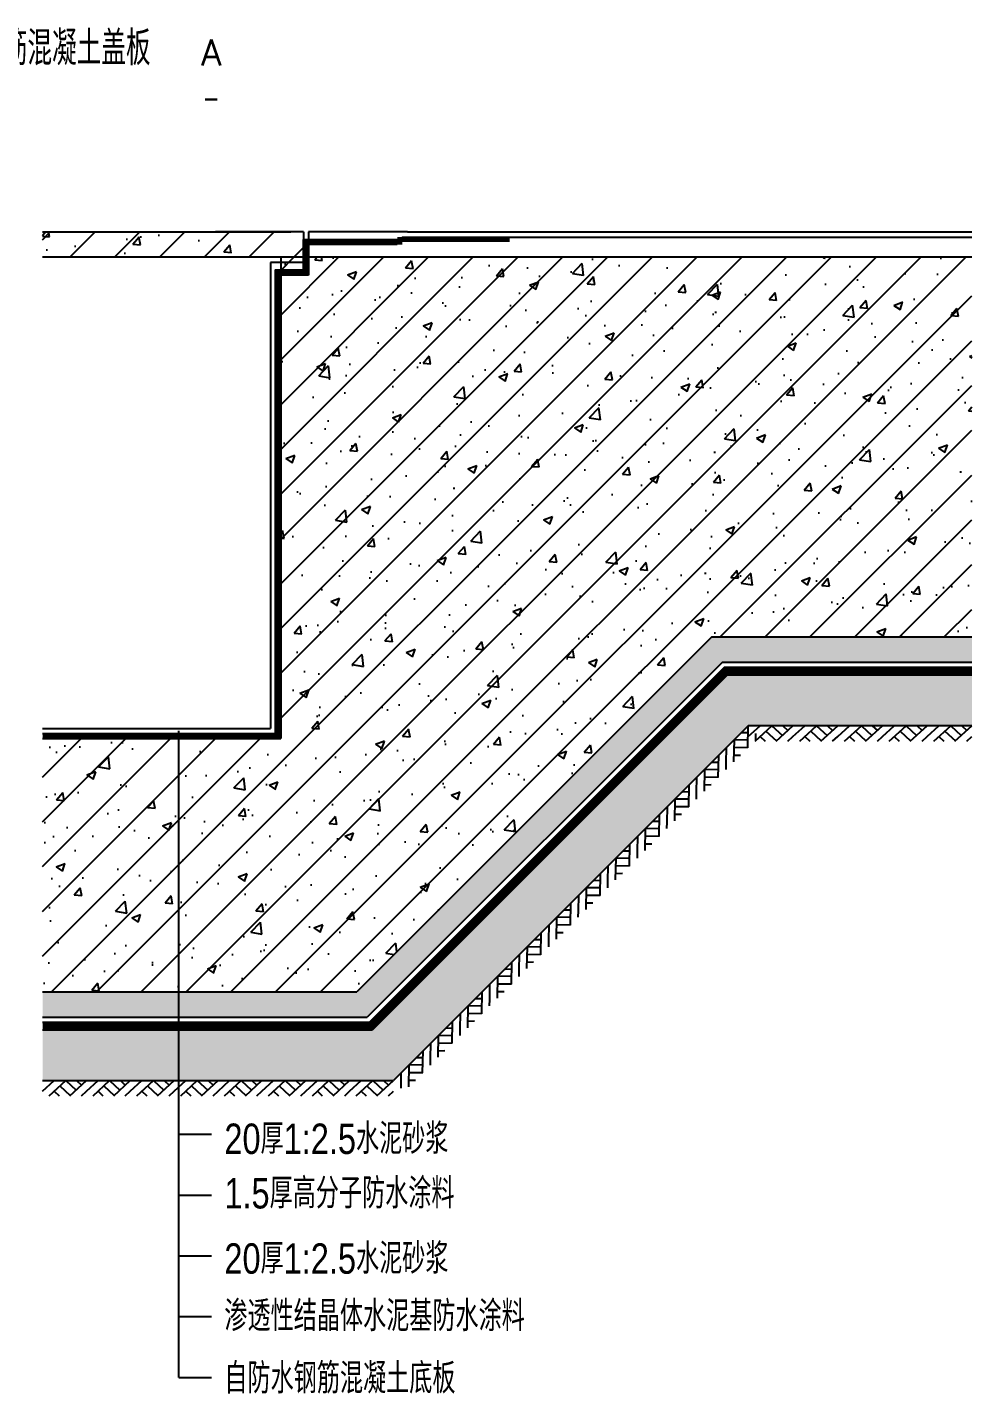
# Model space of a CAD drawing. Extents: x 447078 to 1776277, y 243534 to 519428.
# Drawn here: x 531969 to 533840, y 290123 to 292820 of the extents above; entities that cross this region are included whole.
import ezdxf
from ezdxf.enums import TextEntityAlignment as Align

# ---------------------------------------------------------------- set-up
doc = ezdxf.new("R2010")
doc.units = 0
doc.header["$LTSCALE"] = 1000
doc.header["$MEASUREMENT"] = 0
doc.linetypes.add('DASH', pattern=[0.35, 0.25, -0.1])
for name, color, linetype in [('DETL-THIN', 192, 'Continuous'), ('G-ANNO-NOTE', 80, 'Continuous'), ('GNRL-ANNO-DIMS', 3, 'Continuous'), ('WALL-HATH', 251, 'Continuous'), ('WALL-SHER', 210, 'Continuous')]:
    doc.layers.add(name, color=color, linetype=linetype)
doc.styles.add('_TCH_DIM', font='SIMPLEX', dxfattribs={"bigfont": 'GBCBIG'})
doc.styles.add('ZJDZ', font='zjdz-s.shx', dxfattribs={"width": 0.7, "bigfont": 'zjdz.shx'})
pattern_1 = [(50, (141682.216, 383786.13), (71.726018, -6.2752135), [7.5, -82.5]), (355, (141682.216, 383786.13), (-13.875133, 75.219213), [6, -66]), (100.4514, (141688.19, 383785.61), (57.850938, 68.943954), [6.374019, -70.114211]), (46.1842, (141682.22, 383806.13), (106.724105, -16.551901), [11.25, -123.75]), (96.6356, (141691.11, 383804.75), (93.46627, 97.411787), [9.56103, -105.1713]), (351.1842, (141682.22, 383806.13), (93.466195, 97.41186), [9, -99]), (21, (141692.216, 383801.13), (59.690705, -40.261889), [7.5, -82.5]), (326, (141692.216, 383801.13), (24.331533, 72.515005), [6, -66]), (71.4514, (141697.19, 383797.776), (84.022263, 32.25305), [6.374019, -70.114211]), (37.5, (141682.216, 383786.131), (1.2159855, 33.2893854), [0, -65.2, 0, -67, 0, -66.25]), (7.5, (141682.216, 383786.13), (26.3069537, 39.4411712), [0, -38.2, 0, -63.7, 0, -25.25]), (327.5, (141659.916, 383786.13), (53.3822436, -2.2554872), [0, -25, 0, -78, 0, -103.5]), (317.5, (141649.916, 383786.13), (58.318617, 10.010498), [0, -32.5, 0, -51.8, 0, -73.5])]
pattern_2 = [(45, (124506.53, 376346.86), (-44.194174, 44.194174), []), (50, (124506.53, 376346.86), (179.315046, -15.688034), [18.75, -206.25]), (355, (124506.53, 376346.86), (-34.68783, 188.04803), [15, -165]), (100.4514, (124521.47, 376345.55), (144.627345, 172.359886), [15.93505, -175.28553]), (46.1842, (124506.53, 376396.86), (266.81026, -41.37975), [28.125, -309.375]), (96.6356, (124528.77, 376393.4), (233.66568, 243.52947), [23.90257, -262.92825]), (351.1842, (124506.53, 376396.86), (233.66549, 243.52965), [22.5, -247.5]), (21, (124531.53, 376384.36), (149.226763, -100.654723), [18.75, -206.25]), (326, (124531.53, 376384.36), (60.82883, 181.28751), [15, -165]), (71.4514, (124543.97, 376375.97), (210.05566, 80.632624), [15.93505, -175.28553]), (37.5, (124506.53, 376346.86), (3.039964, 83.223463), [0, -163, 0, -167.5, 0, -165.625]), (7.5, (124506.53, 376346.86), (65.767384, 98.602928), [0, -95.5, 0, -159.25, 0, -63.125]), (327.5, (124450.78, 376346.86), (133.455609, -5.638718), [0, -62.5, 0, -195, 0, -258.75]), (317.5, (124425.78, 376346.86), (145.796542, 25.026246), [0, -81.25, 0, -129.5, 0, -183.75])]

# ---------------------------------------------------------------- blocks, each defined once
blk = doc.blocks.new('$LinePat$素土夯实')
at = {"color": 0}
for p, q in [((0, -210), (210, 0)), ((120, -300), (420, 0)), ((420, 0), (608, -188)), ((495, -300), (795, 0)), ((615, 0), (705, -90)), ((210, -210), (300, -300)), ((315, -105), (502, -293)), ((705, -300), (795, -210))]:
    blk.add_line(p, q, dxfattribs=at)

msp = doc.modelspace()

# ---------------------------------------------------------------- hatches: boundary and pattern name
at = {"layer": 'WALL-HATH'}
h = msp.add_hatch(dxfattribs=at)
h.set_pattern_fill('钢筋混凝土', color=256, scale=25, style=0)
h.set_pattern_definition(pattern_2)
h.paths.add_polyline_path([(531449.2, 292415.7), (531424.2, 292415.7), (531424.2, 292365.7), (531939.2, 292365.7), (531939.2, 292415.7)])
h.paths.add_polyline_path([(531999.2, 292415.7), (531999.2, 292365.7), (532514.2, 292365.7), (532514.2, 292415.7), (532340.8, 292415.7)])
h = msp.add_hatch(dxfattribs=at)
h.set_pattern_fill('钢筋混凝土', color=256, scale=25, style=0)
h.set_pattern_definition(pattern_2)
h.paths.add_polyline_path([(533832.9, 292365.7), (532469.2, 292365.7), (532469.2, 291415.7), (531999.2, 291415.7), (531999.2, 290915.7), (532619.2, 290915.7), (533319.2, 291615.7), (533832.9, 291615.7)])
h = msp.add_hatch(dxfattribs=at)
h.set_pattern_fill('混凝土', color=256, scale=10, style=0)
h.set_pattern_definition(pattern_1)
h.paths.add_polyline_path([(531999.2, 290915.7), (531999.2, 290865.7), (532639.9, 290865.7), (533339.9, 291565.7), (533832.9, 291565.7), (533832.9, 291615.7), (533319.2, 291615.7), (532619.2, 290915.7)])
h.paths.add_polyline_path([(531939.2, 290865.7), (531939.2, 290915.7), (531319.2, 290915.7), (530619.2, 291615.7), (530105.6, 291615.7), (530105.6, 291565.7), (530598.5, 291565.7), (531298.5, 290865.7)])
h = msp.add_hatch(dxfattribs=at)
h.set_pattern_fill('混凝土', color=256, scale=10, style=0)
h.set_pattern_definition(pattern_1)
h.paths.add_polyline_path([(531939.2, 290740.7), (531939.2, 290840.7), (531288.2, 290840.7), (530588.2, 291540.7), (530105.6, 291540.7), (530105.6, 291440.7), (530546.7, 291440.7), (531246.7, 290740.7)])
h.paths.add_polyline_path([(531999.2, 290840.7), (531999.2, 290740.7), (532691.7, 290740.7), (533391.7, 291440.7), (533832.9, 291440.7), (533832.9, 291540.7), (533350.3, 291540.7), (532650.3, 290840.7)])

# ---------------------------------------------------------------- linework, layer by layer
at = {"layer": 'DETL-THIN'}
for p, q in [((531999.2, 292415.7), (532489.2, 292415.7)), ((532514.2, 292415.7), (532340.8, 292415.7)), ((532514.2, 292415.7), (532514.2, 292365.7)), ((532719.2, 292415.7), (532524.2, 292415.7)), ((532524.2, 292415.7), (532524.2, 292355.7)), ((532719.2, 292415.7), (533832.9, 292415.7)), ((532524.2, 292390.7), (532524.2, 292330.7)), ((532699.2, 292390.7), (532524.2, 292390.7)), ((532699.2, 292390.7), (532699.2, 292395.7)), ((532514.2, 292365.7), (531999.2, 292365.7)), ((532449.2, 292355.7), (532449.2, 291435.7)), ((532524.2, 292355.7), (532449.2, 292355.7)), ((532469.2, 292365.7), (532469.2, 292330.7)), ((532524.2, 292330.7), (532469.2, 292330.7)), ((533339.9, 291565.7), (532639.9, 290865.7)), ((533344.1, 291555.7), (532644.1, 290855.7)), ((533832.9, 291565.7), (533339.9, 291565.7)), ((533832.9, 291555.7), (533344.1, 291555.7)), ((533350.3, 291540.7), (532650.3, 290840.7)), ((533832.9, 291540.7), (533350.3, 291540.7)), ((531999.2, 291435.7), (532449.2, 291435.7)), ((533391.7, 291440.7), (532691.7, 290740.7)), ((533832.9, 291440.7), (533391.7, 291440.7)), ((531999.2, 290865.7), (532639.9, 290865.7)), ((531999.2, 290855.7), (532644.1, 290855.7)), ((531999.2, 290840.7), (532650.3, 290840.7)), ((531999.2, 290740.7), (532691.7, 290740.7))]:
    msp.add_line(p, q, dxfattribs=at)
msp.add_lwpolyline([(531999.2, 291425.7), (532459.2, 291425.7), (532459.2, 292340.7), (532514.2, 292340.7), (532514.2, 292400.7), (532709.2, 292400.7), (532709.2, 292405.7), (533832.9, 292405.7)], dxfattribs=at)
at = {"layer": 'GNRL-ANNO-DIMS'}
for p, q in [((532268.3, 290154.6), (532268.3, 291430.7)), ((532268.3, 290634.6), (532332.9, 290634.6)), ((532268.3, 290514.6), (532332.9, 290514.6)), ((532268.3, 290394.6), (532332.9, 290394.6)), ((532268.3, 290274.6), (532332.9, 290274.6)), ((532268.3, 290154.6), (532332.9, 290154.6))]:
    msp.add_line(p, q, dxfattribs=at)
at = {"layer": 'WALL-HATH', "linetype": 'DASH', "ltscale": 0.2}
for points, const_width in [([(531999.2, 291420.7), (532464.2, 291420.7), (532464.2, 292335.7), (532519.2, 292335.7), (532519.2, 292395.7), (532704.2, 292395.7), (532704.2, 292400.7), (532920.7, 292400.7)], 10), ([(531999.2, 290848.2), (532647.2, 290848.2), (533347.2, 291548.2), (533832.9, 291548.2)], 15)]:
    msp.add_lwpolyline(points, dxfattribs=dict(at, const_width=const_width))
at = {"layer": 'WALL-SHER'}
for p, q in [((532719.2, 292415.7), (533501.6, 292415.7)), ((532469.2, 292365.7), (532469.2, 291415.7)), ((533832.9, 292365.7), (532469.2, 292365.7)), ((533319.2, 291615.7), (532619.2, 290915.7)), ((533832.9, 291615.7), (533319.2, 291615.7)), ((531999.2, 291415.7), (532469.2, 291415.7)), ((531999.2, 290915.7), (532619.2, 290915.7))]:
    msp.add_line(p, q, dxfattribs=at)

# ---------------------------------------------------------------- block references
at = {"layer": 'WALL-HATH', "xscale": 0.1037682907401103, "yscale": 0.1000000000003638, "zscale": 0.1, "rotation": 45}
for p in [(533333.4, 291382.4), (533275, 291324), (533216.7, 291265.7), (533158.4, 291207.4), (533100, 291149), (533041.7, 291090.7), (532983.4, 291032.4), (532925, 290974), (532866.7, 290915.7), (532808.4, 290857.4), (532750, 290799), (532691.7, 290740.7)]:
    msp.add_blockref('$LinePat$素土夯实', p, dxfattribs=at)
at = {"layer": 'WALL-HATH', "yscale": 0.1000000000003638, "zscale": 0.1}
for p, xscale in [((533391.7, 291440.7), 0.110987211804968), ((533479.9, 291440.7), 0.110987211804968), ((533568.2, 291440.7), 0.110987211804968), ((533656.4, 291440.7), 0.110987211804968), ((533744.6, 291440.7), 0.110987211804968), ((531999.2, 290740.7), 0.1088816624869651), ((532085.8, 290740.7), 0.1088816624869651), ((532172.3, 290740.7), 0.1088816624869651), ((532258.9, 290740.7), 0.1088816624869651), ((532345.5, 290740.7), 0.1088816624869651), ((532432, 290740.7), 0.1088816624869651), ((532518.6, 290740.7), 0.1088816624869651), ((532605.1, 290740.7), 0.1088816624869651)]:
    msp.add_blockref('$LinePat$素土夯实', p, dxfattribs=dict(at, xscale=xscale))

# ---------------------------------------------------------------- texts
at = {"color": 0, "style": 'ZJDZ', "width": 0.8}
for s, p in [('20厚1:2.5水泥砂浆', (532358, 290625.7)), ('1.5厚高分子防水涂料', (532358, 290518.1)), ('20厚1:2.5水泥砂浆', (532358, 290389.3)), ('渗透性结晶体水泥基防水涂料', (532358, 290275.9)), ('自防水钢筋混凝土底板', (532358, 290152.9))]:
    msp.add_text(s, height=60, dxfattribs=at).set_placement(p, align=Align.MIDDLE_LEFT)
at = {"layer": 'G-ANNO-NOTE', "style": '_TCH_DIM'}
msp.add_text('钢筋混凝土盖板', height=67.52, dxfattribs=at).set_placement((531872.1, 292744.9))
msp.add_text('A', height=51.5, dxfattribs=at).set_placement((532312.3, 292744.4), (532351.6, 292744.4), align=Align.FIT)
at = {"layer": 'G-ANNO-NOTE', "style": '_TCH_DIM', "width": 0.777778}
msp.add_text('-', height=52.2, dxfattribs=at).set_placement((532314.6, 292655.1), (532349.4, 292655.1), align=Align.FIT)

doc.saveas('drawing.dxf')
